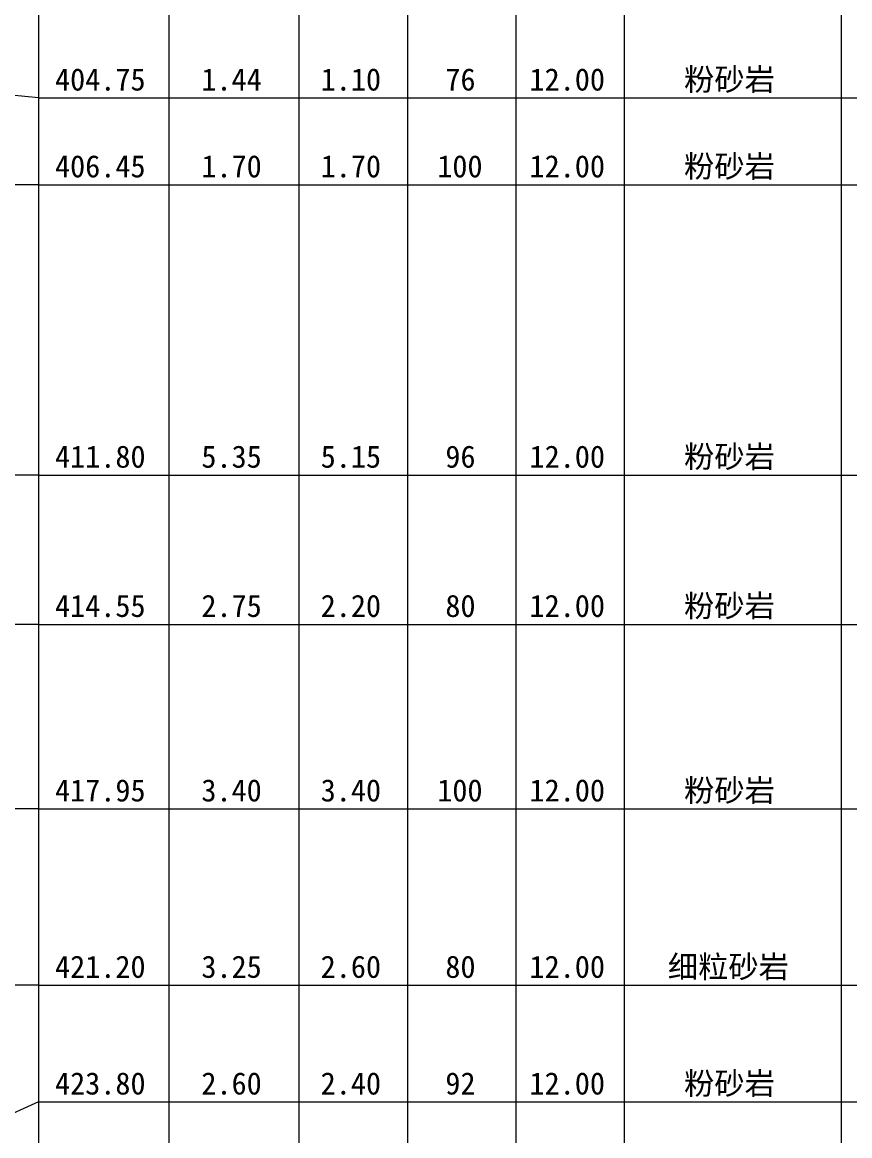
# Model space of a CAD drawing. Header units: inches. Extents: x -27 to 109, y -598 to 26.
# Drawn here: x 20.78 to 36.04, y -423.08 to -402.56 of the extents above; entities that cross this region are included whole.
import ezdxf

# ---------------------------------------------------------------- set-up
doc = ezdxf.new("R2010")
doc.units = ezdxf.units.IN
doc.header["$MEASUREMENT"] = 0
doc.layers.get('0').update_dxf_attribs({"lineweight": 0})
doc.styles.add('宋体', font='')
doc.styles.get('宋体').set_extended_font_data('宋体')

msp = doc.modelspace()

# ---------------------------------------------------------------- linework, layer by layer
at = {"linetype": 'Continuous', "lineweight": 15}
for p, q in [((21.082, 0.896), (21.082, -567.184)), ((23.482, 0.896), (23.482, -567.184)), ((25.882, 0.896), (25.882, -567.184)), ((27.882, 0.896), (27.882, -567.184)), ((29.882, 0.896), (29.882, -567.184)), ((31.882, 0.896), (31.882, -567.184)), ((35.882, 0.896), (35.882, -567.184)), ((21.082, -403.954), (20.082, -403.854)), ((21.082, -403.954), (23.482, -403.954)), ((23.482, -403.954), (25.882, -403.954)), ((25.882, -403.954), (27.882, -403.954)), ((27.882, -403.954), (29.882, -403.954)), ((29.882, -403.954), (31.882, -403.954)), ((31.882, -403.954), (35.882, -403.954)), ((35.882, -403.954), (65.882, -403.954)), ((21.082, -405.554), (20.082, -405.554)), ((21.082, -405.554), (23.482, -405.554)), ((23.482, -405.554), (25.882, -405.554)), ((25.882, -405.554), (27.882, -405.554)), ((27.882, -405.554), (29.882, -405.554)), ((29.882, -405.554), (31.882, -405.554)), ((31.882, -405.554), (35.882, -405.554)), ((35.882, -405.554), (65.882, -405.554)), ((21.082, -410.904), (20.082, -410.904)), ((21.082, -410.904), (23.482, -410.904)), ((23.482, -410.904), (25.882, -410.904)), ((25.882, -410.904), (27.882, -410.904)), ((27.882, -410.904), (29.882, -410.904)), ((29.882, -410.904), (31.882, -410.904)), ((31.882, -410.904), (35.882, -410.904)), ((35.882, -410.904), (65.882, -410.904)), ((21.082, -413.654), (20.082, -413.654)), ((21.082, -413.654), (23.482, -413.654)), ((23.482, -413.654), (25.882, -413.654)), ((25.882, -413.654), (27.882, -413.654)), ((27.882, -413.654), (29.882, -413.654)), ((29.882, -413.654), (31.882, -413.654)), ((31.882, -413.654), (35.882, -413.654)), ((35.882, -413.654), (65.882, -413.654)), ((21.082, -417.054), (20.082, -417.054)), ((21.082, -417.054), (23.482, -417.054)), ((23.482, -417.054), (25.882, -417.054)), ((25.882, -417.054), (27.882, -417.054)), ((27.882, -417.054), (29.882, -417.054)), ((29.882, -417.054), (31.882, -417.054)), ((31.882, -417.054), (35.882, -417.054)), ((35.882, -417.054), (65.882, -417.054)), ((21.082, -420.304), (20.082, -420.304)), ((21.082, -420.304), (23.482, -420.304)), ((23.482, -420.304), (25.882, -420.304)), ((25.882, -420.304), (27.882, -420.304)), ((27.882, -420.304), (29.882, -420.304)), ((29.882, -420.304), (31.882, -420.304)), ((31.882, -420.304), (35.882, -420.304)), ((35.882, -420.304), (65.882, -420.304)), ((21.082, -422.454), (20.082, -422.904)), ((21.082, -422.454), (23.482, -422.454)), ((23.482, -422.454), (25.882, -422.454)), ((25.882, -422.454), (27.882, -422.454)), ((27.882, -422.454), (29.882, -422.454)), ((29.882, -422.454), (31.882, -422.454)), ((31.882, -422.454), (35.882, -422.454)), ((35.882, -422.454), (65.882, -422.454))]:
    msp.add_line(p, q, dxfattribs=at)

# ---------------------------------------------------------------- texts
at = {"style": '宋体'}
for s, p in [('粉砂岩', (32.984, -403.817)), ('404.75', (21.384, -403.817)), ('1.44', (24.083, -403.817)), ('1.10', (26.283, -403.817)), ('76', (28.582, -403.817)), ('12.00', (30.134, -403.817)), ('406.45', (21.384, -405.417)), ('1.70', (24.083, -405.417)), ('1.70', (26.283, -405.417)), ('100', (28.433, -405.417)), ('12.00', (30.134, -405.417)), ('粉砂岩', (32.984, -405.417)), ('粉砂岩', (32.984, -410.767)), ('411.80', (21.384, -410.767)), ('5.35', (24.083, -410.767)), ('5.15', (26.283, -410.767)), ('96', (28.582, -410.767)), ('12.00', (30.134, -410.767)), ('414.55', (21.384, -413.517)), ('2.75', (24.083, -413.517)), ('2.20', (26.283, -413.517)), ('80', (28.582, -413.517)), ('12.00', (30.134, -413.517)), ('粉砂岩', (32.984, -413.517)), ('粉砂岩', (32.984, -416.917)), ('417.95', (21.384, -416.917)), ('3.40', (24.083, -416.917)), ('3.40', (26.283, -416.917)), ('100', (28.433, -416.917)), ('12.00', (30.134, -416.917)), ('421.20', (21.384, -420.167)), ('3.25', (24.083, -420.167)), ('2.60', (26.283, -420.167)), ('80', (28.582, -420.167)), ('12.00', (30.134, -420.167)), ('细粒砂岩', (32.685, -420.167)), ('423.80', (21.384, -422.317)), ('2.60', (24.083, -422.317)), ('2.40', (26.283, -422.317)), ('92', (28.582, -422.317)), ('12.00', (30.134, -422.317)), ('粉砂岩', (32.984, -422.317))]:
    msp.add_text(s, height=0.4092, dxfattribs=at).set_placement(p)

doc.saveas('drawing.dxf')
